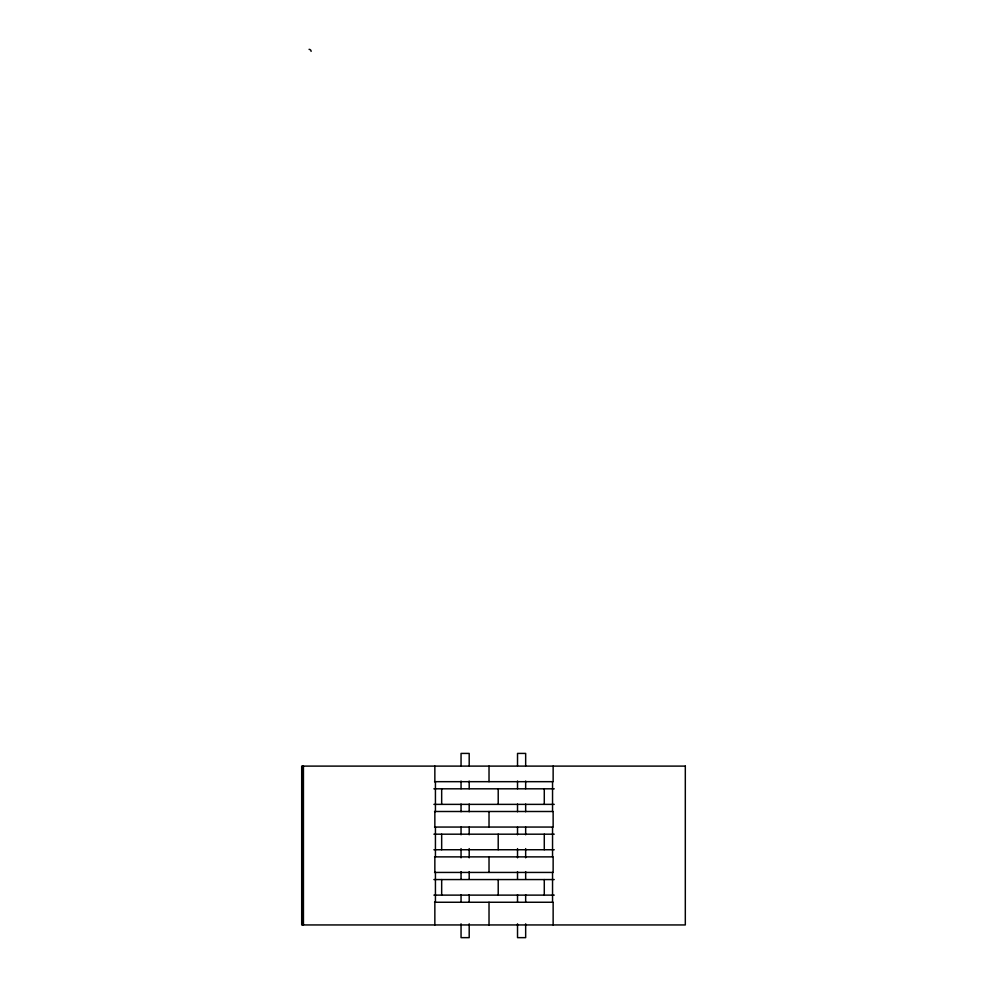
<?xml version="1.0" encoding="UTF-8"?>
<svg xmlns="http://www.w3.org/2000/svg" width="987" height="987" viewBox="0 0 987 987"><rect width="100%" height="100%" fill="white"/><g stroke="black" fill="none" stroke-linecap="round" stroke-linejoin="round"><path stroke-width="1.48" d="M434.551 781.679L553.139 781.679L553.139 766.109M433.898 788.81L554.238 788.81M433.898 804.368L554.238 804.368M434.551 811.499L553.139 811.499L553.139 827.057L434.551 827.057M433.898 834.188L554.238 834.188M433.898 849.745L554.238 849.745M434.551 856.876L553.139 856.876L553.139 872.434L434.551 872.434M433.898 879.565L554.238 879.565M433.898 895.123L554.238 895.123M434.551 902.254L553.139 902.254L553.139 924.942M552.547 781.679L552.547 811.499M552.547 827.057L552.547 856.876M552.547 872.434L552.547 902.254M544.281 788.81L544.281 804.368M544.281 834.188L544.281 849.745M544.281 879.565L544.281 895.123M525.664 765.69L525.664 753.414L517.533 753.414L517.521 765.69M525.664 781.05L525.664 788.724M525.664 804.072L525.664 811.746M525.664 827.106L525.664 834.78M525.664 848.598L525.664 857.814M525.664 871.632L525.664 879.306M525.664 894.666L525.664 902.34M525.664 923.832L525.664 937.65L517.533 937.65L517.521 923.832M517.521 781.05L517.521 788.724M517.521 804.072L517.521 811.746M517.521 827.106L517.521 834.78M517.521 848.598L517.521 857.814M517.521 871.632L517.521 879.306M517.521 894.666L517.521 902.34M498.213 788.81L498.213 804.368M498.213 834.188L498.213 849.745M498.213 879.565L498.213 895.123M489.021 766.109L489.021 781.679M489.021 811.499L489.021 827.057M489.021 856.876L489.021 872.434M489.021 902.254L489.021 924.942M469.195 765.69L469.195 753.414L461.052 753.414L461.052 765.69M469.195 781.05L469.195 788.724M469.195 804.072L469.195 811.746M469.195 827.106L469.195 834.78M469.195 848.598L469.195 857.814M469.195 871.632L469.195 879.306M469.195 894.666L469.195 902.34M469.195 923.832L469.195 937.65L461.052 937.65L461.052 923.832M461.052 781.05L461.052 788.724M461.052 804.072L461.052 811.746M461.052 827.106L461.052 834.78M461.052 848.598L461.052 857.814M461.052 871.632L461.052 879.306M461.052 894.666L461.052 902.34M441.67 788.81L441.67 804.368M441.67 834.188L441.67 849.745M441.67 879.565L441.67 895.123M435.427 781.679L435.427 811.499M435.427 827.057L435.427 856.876M435.427 872.434L435.427 902.254M434.848 766.109L434.848 781.679M434.848 811.499L434.848 827.057M434.848 856.876L434.848 872.434M434.848 902.254L434.848 924.942M303.441 766.109L303.441 924.942M302.565 766.109L302.565 924.942M309.067 49.35A2.036 2.036 0 0 1 311.102 51.386M685.311 766.109L301.689 766.109L301.689 924.942L685.311 924.942L685.311 766.109"/></g></svg>
